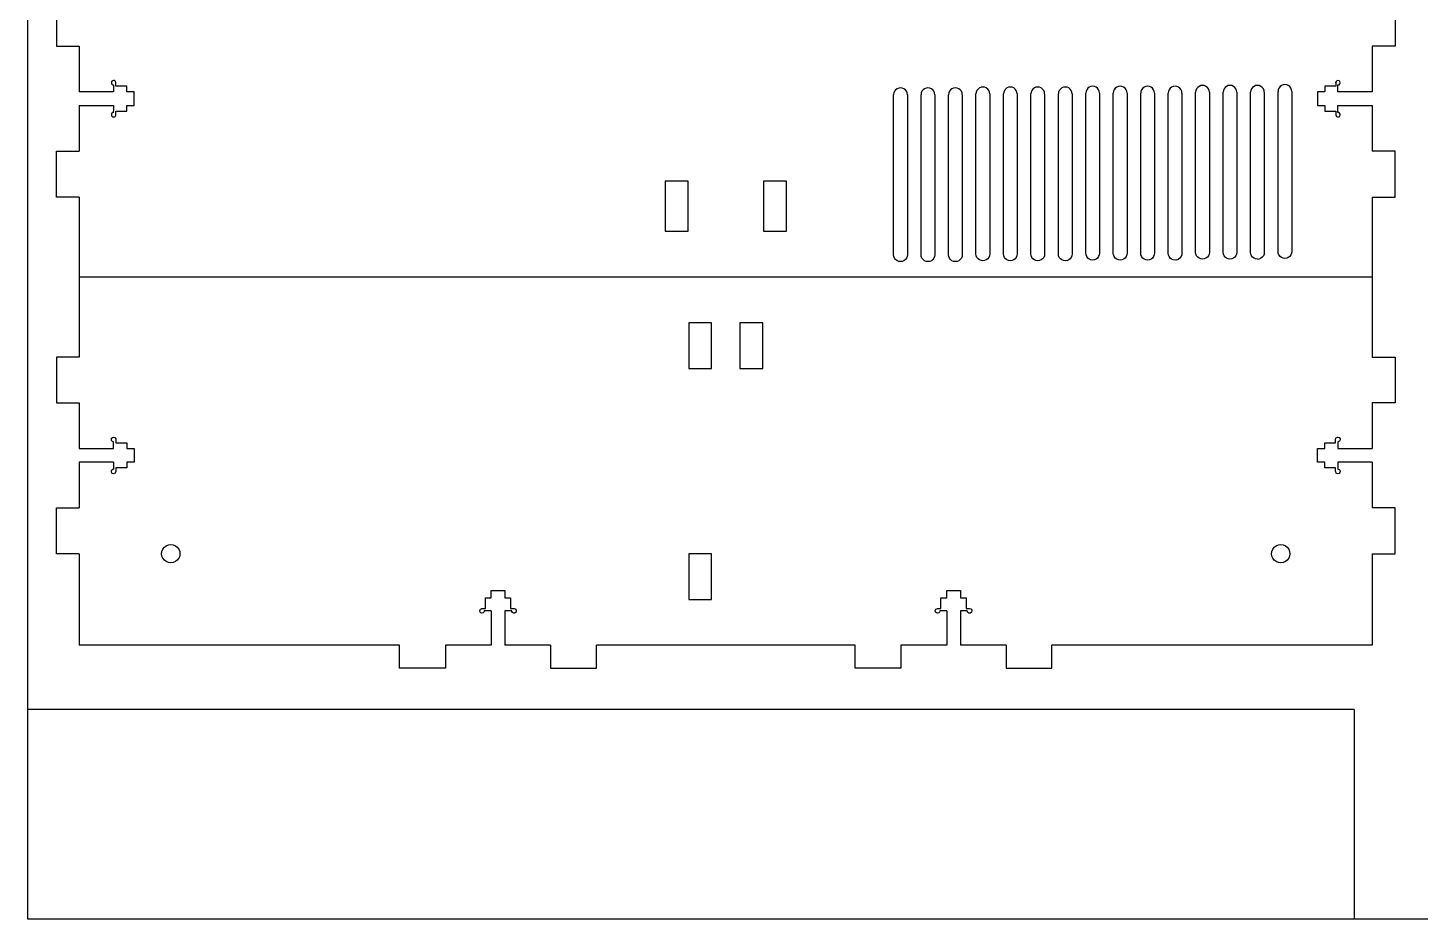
# Model space of a CAD drawing. Extents: x -11 to 589, y -194 to 206.
# Drawn here: x -11.3 to 292.9, y -194.5 to 0.4 of the extents above; entities that cross this region are included whole.
import ezdxf

# ---------------------------------------------------------------- set-up
doc = ezdxf.new("R2010")
doc.units = 0
doc.layers.get('0').update_dxf_attribs({"linetype": 'CONTINUOUS'})

msp = doc.modelspace()

# ---------------------------------------------------------------- linework, layer by layer
for p, q in [((-11.34, -148.61), (-11.34, 205.51)), ((-5.1, 6.43), (-5.1, -3.57)), ((287.45, 6.43), (287.45, -3.57)), ((-5.1, -3.57), (-0.1, -3.57)), ((-0.1, -3.57), (-0.1, -13.57)), ((287.45, -3.57), (282.45, -3.57)), ((282.45, -3.57), (282.45, -13.57)), ((7.05, -11.22), (6.92, -11.45)), ((6.92, -11.45), (6.92, -11.7)), ((6.92, -11.7), (7.05, -11.93)), ((7.15, -11.14), (7.05, -11.22)), ((7.05, -11.93), (7.27, -12.06)), ((7.4, -11.07), (7.15, -11.14)), ((7.27, -12.06), (7.4, -12.07)), ((7.53, -11.09), (7.4, -11.07)), ((7.4, -12.07), (7.4, -13.57)), ((7.76, -11.22), (7.53, -11.09)), ((7.84, -11.32), (7.76, -11.22)), ((7.9, -11.57), (7.84, -11.32)), ((7.9, -12.32), (7.9, -11.57)), ((262.96, -12.04), (262.6, -12.19)), ((263.35, -11.99), (262.96, -12.04)), ((263.74, -12.04), (263.35, -11.99)), ((264.1, -12.19), (263.74, -12.04)), ((274.45, -11.57), (274.47, -11.45)), ((274.45, -11.57), (274.45, -12.32)), ((274.59, -11.22), (274.47, -11.45)), ((274.7, -11.14), (274.59, -11.22)), ((274.95, -11.07), (274.7, -11.14)), ((275.2, -11.14), (274.95, -11.07)), ((274.95, -12.07), (275.2, -12.01)), ((274.95, -13.57), (274.95, -12.07)), ((275.38, -11.32), (275.2, -11.14)), ((275.2, -12.01), (275.38, -11.82)), ((275.45, -11.57), (275.38, -11.32)), ((275.38, -11.82), (275.43, -11.64)), ((275.43, -11.64), (275.45, -11.57)), ((7.4, -13.57), (-0.1, -13.57)), ((10.3, -12.32), (7.9, -12.32)), ((10.3, -13.57), (10.3, -12.32)), ((11.9, -13.57), (10.3, -13.57)), ((11.9, -16.57), (11.9, -13.57)), ((177.9, -13.81), (177.85, -14.2)), ((177.85, -49.2), (177.85, -14.2)), ((178.05, -13.45), (177.9, -13.81)), ((178.29, -13.14), (178.05, -13.45)), ((178.6, -12.9), (178.29, -13.14)), ((178.96, -12.75), (178.6, -12.9)), ((179.35, -12.7), (178.96, -12.75)), ((179.74, -12.75), (179.35, -12.7)), ((180.1, -12.9), (179.74, -12.75)), ((180.41, -13.14), (180.1, -12.9)), ((180.65, -13.45), (180.41, -13.14)), ((180.8, -13.81), (180.65, -13.45)), ((180.85, -14.2), (180.8, -13.81)), ((180.85, -14.2), (180.85, -49.2)), ((183.9, -13.81), (183.85, -14.2)), ((183.85, -49.2), (183.85, -14.2)), ((184.05, -13.45), (183.9, -13.81)), ((184.29, -13.14), (184.05, -13.45)), ((184.6, -12.9), (184.29, -13.14)), ((184.96, -12.75), (184.6, -12.9)), ((185.35, -12.7), (184.96, -12.75)), ((185.74, -12.75), (185.35, -12.7)), ((186.1, -12.9), (185.74, -12.75)), ((186.41, -13.14), (186.1, -12.9)), ((186.65, -13.45), (186.41, -13.14)), ((186.8, -13.81), (186.65, -13.45)), ((186.85, -14.2), (186.8, -13.81)), ((186.85, -14.2), (186.85, -49.2)), ((189.9, -13.81), (189.85, -14.2)), ((189.85, -49.2), (189.85, -14.2)), ((190.05, -13.45), (189.9, -13.81)), ((190.29, -13.14), (190.05, -13.45)), ((190.6, -12.9), (190.29, -13.14)), ((190.96, -12.75), (190.6, -12.9)), ((191.35, -12.7), (190.96, -12.75)), ((191.74, -12.75), (191.35, -12.7)), ((192.1, -12.9), (191.74, -12.75)), ((192.41, -13.14), (192.1, -12.9)), ((192.65, -13.45), (192.41, -13.14)), ((192.8, -13.81), (192.65, -13.45)), ((192.85, -14.2), (192.8, -13.81)), ((192.85, -14.2), (192.85, -49.2)), ((195.9, -13.64), (195.85, -14.02)), ((195.85, -49.02), (195.85, -14.02)), ((196.05, -13.27), (195.9, -13.64)), ((196.29, -12.96), (196.05, -13.27)), ((196.6, -12.72), (196.29, -12.96)), ((196.96, -12.57), (196.6, -12.72)), ((197.35, -12.52), (196.96, -12.57)), ((197.74, -12.57), (197.35, -12.52)), ((198.1, -12.72), (197.74, -12.57)), ((198.41, -12.96), (198.1, -12.72)), ((198.65, -13.27), (198.41, -12.96)), ((198.8, -13.64), (198.65, -13.27)), ((198.85, -14.02), (198.8, -13.64)), ((198.85, -14.02), (198.85, -49.02)), ((201.9, -13.64), (201.85, -14.02)), ((201.85, -49.02), (201.85, -14.02)), ((202.05, -13.27), (201.9, -13.64)), ((202.29, -12.96), (202.05, -13.27)), ((202.6, -12.72), (202.29, -12.96)), ((202.96, -12.57), (202.6, -12.72)), ((203.35, -12.52), (202.96, -12.57)), ((203.74, -12.57), (203.35, -12.52)), ((204.1, -12.72), (203.74, -12.57)), ((204.41, -12.96), (204.1, -12.72)), ((204.65, -13.27), (204.41, -12.96)), ((204.8, -13.64), (204.65, -13.27)), ((204.85, -14.02), (204.8, -13.64)), ((204.85, -14.02), (204.85, -49.02)), ((207.9, -13.64), (207.85, -14.02)), ((207.85, -49.02), (207.85, -14.02)), ((208.05, -13.27), (207.9, -13.64)), ((208.29, -12.96), (208.05, -13.27)), ((208.6, -12.72), (208.29, -12.96)), ((208.96, -12.57), (208.6, -12.72)), ((209.35, -12.52), (208.96, -12.57)), ((209.74, -12.57), (209.35, -12.52)), ((210.1, -12.72), (209.74, -12.57)), ((210.41, -12.96), (210.1, -12.72)), ((210.65, -13.27), (210.41, -12.96)), ((210.8, -13.64), (210.65, -13.27)), ((210.85, -14.02), (210.8, -13.64)), ((210.85, -14.02), (210.85, -49.02)), ((213.9, -13.64), (213.85, -14.02)), ((213.85, -49.02), (213.85, -14.02)), ((214.05, -13.27), (213.9, -13.64)), ((214.29, -12.96), (214.05, -13.27)), ((214.6, -12.72), (214.29, -12.96)), ((214.96, -12.57), (214.6, -12.72)), ((215.35, -12.52), (214.96, -12.57)), ((215.74, -12.57), (215.35, -12.52)), ((216.1, -12.72), (215.74, -12.57)), ((216.41, -12.96), (216.1, -12.72)), ((216.65, -13.27), (216.41, -12.96)), ((216.8, -13.64), (216.65, -13.27)), ((216.85, -14.02), (216.8, -13.64)), ((216.85, -14.02), (216.85, -49.02)), ((219.9, -13.46), (219.85, -13.85)), ((219.85, -48.85), (219.85, -13.85)), ((220.05, -13.1), (219.9, -13.46)), ((220.29, -12.79), (220.05, -13.1)), ((220.6, -12.55), (220.29, -12.79)), ((220.96, -12.4), (220.6, -12.55)), ((221.35, -12.35), (220.96, -12.4)), ((221.74, -12.4), (221.35, -12.35)), ((222.1, -12.55), (221.74, -12.4)), ((222.41, -12.79), (222.1, -12.55)), ((222.65, -13.1), (222.41, -12.79)), ((222.8, -13.46), (222.65, -13.1)), ((222.85, -13.85), (222.8, -13.46)), ((222.85, -13.85), (222.85, -48.85)), ((225.9, -13.46), (225.85, -13.85)), ((225.85, -48.85), (225.85, -13.85)), ((226.05, -13.1), (225.9, -13.46)), ((226.29, -12.79), (226.05, -13.1)), ((226.6, -12.55), (226.29, -12.79)), ((226.96, -12.4), (226.6, -12.55)), ((227.35, -12.35), (226.96, -12.4)), ((227.74, -12.4), (227.35, -12.35)), ((228.1, -12.55), (227.74, -12.4)), ((228.41, -12.79), (228.1, -12.55)), ((228.65, -13.1), (228.41, -12.79)), ((228.8, -13.46), (228.65, -13.1)), ((228.85, -13.85), (228.8, -13.46)), ((228.85, -13.85), (228.85, -48.85)), ((231.9, -13.46), (231.85, -13.85)), ((231.85, -48.85), (231.85, -13.85)), ((232.05, -13.1), (231.9, -13.46)), ((232.29, -12.79), (232.05, -13.1)), ((232.6, -12.55), (232.29, -12.79)), ((232.96, -12.4), (232.6, -12.55)), ((233.35, -12.35), (232.96, -12.4)), ((233.74, -12.4), (233.35, -12.35)), ((234.1, -12.55), (233.74, -12.4)), ((234.41, -12.79), (234.1, -12.55)), ((234.65, -13.1), (234.41, -12.79)), ((234.8, -13.46), (234.65, -13.1)), ((234.85, -13.85), (234.8, -13.46)), ((234.85, -13.85), (234.85, -48.85)), ((237.9, -13.46), (237.85, -13.85)), ((237.85, -48.85), (237.85, -13.85)), ((238.05, -13.1), (237.9, -13.46)), ((238.29, -12.79), (238.05, -13.1)), ((238.6, -12.55), (238.29, -12.79)), ((238.96, -12.4), (238.6, -12.55)), ((239.35, -12.35), (238.96, -12.4)), ((239.74, -12.4), (239.35, -12.35)), ((240.1, -12.55), (239.74, -12.4)), ((240.41, -12.79), (240.1, -12.55)), ((240.65, -13.1), (240.41, -12.79)), ((240.8, -13.46), (240.65, -13.1)), ((240.85, -13.85), (240.8, -13.46)), ((240.85, -13.85), (240.85, -48.85)), ((243.9, -13.28), (243.85, -13.67)), ((243.85, -48.67), (243.85, -13.67)), ((244.05, -12.92), (243.9, -13.28)), ((244.29, -12.61), (244.05, -12.92)), ((244.6, -12.37), (244.29, -12.61)), ((244.96, -12.22), (244.6, -12.37)), ((245.35, -12.17), (244.96, -12.22)), ((245.74, -12.22), (245.35, -12.17)), ((246.1, -12.37), (245.74, -12.22)), ((246.41, -12.61), (246.1, -12.37)), ((246.65, -12.92), (246.41, -12.61)), ((246.8, -13.28), (246.65, -12.92)), ((246.85, -13.67), (246.8, -13.28)), ((246.85, -13.67), (246.85, -48.67)), ((249.9, -13.28), (249.85, -13.67)), ((249.85, -48.67), (249.85, -13.67)), ((250.05, -12.92), (249.9, -13.28)), ((250.29, -12.61), (250.05, -12.92)), ((250.6, -12.37), (250.29, -12.61)), ((250.96, -12.22), (250.6, -12.37)), ((251.35, -12.17), (250.96, -12.22)), ((251.74, -12.22), (251.35, -12.17)), ((252.1, -12.37), (251.74, -12.22)), ((252.41, -12.61), (252.1, -12.37)), ((252.65, -12.92), (252.41, -12.61)), ((252.8, -13.28), (252.65, -12.92)), ((252.85, -13.67), (252.8, -13.28)), ((252.85, -13.67), (252.85, -48.67)), ((255.9, -13.28), (255.85, -13.67)), ((255.85, -48.67), (255.85, -13.67)), ((256.05, -12.92), (255.9, -13.28)), ((256.29, -12.61), (256.05, -12.92)), ((256.6, -12.37), (256.29, -12.61)), ((256.96, -12.22), (256.6, -12.37)), ((257.35, -12.17), (256.96, -12.22)), ((257.74, -12.22), (257.35, -12.17)), ((258.1, -12.37), (257.74, -12.22)), ((258.41, -12.61), (258.1, -12.37)), ((258.65, -12.92), (258.41, -12.61)), ((258.8, -13.28), (258.65, -12.92)), ((258.85, -13.67), (258.8, -13.28)), ((258.85, -13.67), (258.85, -48.67)), ((261.9, -13.1), (261.85, -13.49)), ((261.85, -48.49), (261.85, -13.49)), ((262.05, -12.74), (261.9, -13.1)), ((262.29, -12.43), (262.05, -12.74)), ((262.6, -12.19), (262.29, -12.43)), ((264.41, -12.43), (264.1, -12.19)), ((264.65, -12.74), (264.41, -12.43)), ((264.8, -13.1), (264.65, -12.74)), ((264.85, -13.49), (264.8, -13.1)), ((264.85, -13.49), (264.85, -48.49)), ((272.05, -13.57), (270.45, -13.57)), ((270.45, -13.57), (270.45, -16.57)), ((274.45, -12.32), (272.05, -12.32)), ((272.05, -12.32), (272.05, -13.57)), ((282.45, -13.57), (274.95, -13.57)), ((-0.1, -16.57), (-0.1, -26.57)), ((-0.1, -16.57), (7.4, -16.57)), ((7.16, -18.14), (6.97, -18.32)), ((7.4, -18.07), (7.16, -18.14)), ((7.4, -16.57), (7.4, -17.82)), ((7.4, -18.07), (7.4, -17.82)), ((7.9, -17.82), (10.3, -17.82)), ((7.9, -18.57), (7.9, -17.82)), ((10.3, -17.82), (10.3, -16.57)), ((10.3, -16.57), (11.9, -16.57)), ((270.45, -16.57), (272.05, -16.57)), ((272.05, -16.57), (272.05, -17.82)), ((272.05, -17.82), (274.45, -17.82)), ((274.45, -17.82), (274.45, -18.57)), ((274.95, -16.57), (282.45, -16.57)), ((274.95, -18.07), (274.95, -16.57)), ((275.08, -18.09), (274.95, -18.07)), ((275.3, -18.22), (275.08, -18.09)), ((275.43, -18.44), (275.3, -18.22)), ((282.45, -16.57), (282.45, -26.57)), ((6.97, -18.32), (6.91, -18.57)), ((6.91, -18.57), (6.97, -18.82)), ((6.97, -18.82), (7.16, -19.01)), ((7.16, -19.01), (7.41, -19.07)), ((7.41, -19.07), (7.65, -19.01)), ((7.65, -19.01), (7.76, -18.93)), ((7.76, -18.93), (7.89, -18.7)), ((7.89, -18.7), (7.9, -18.57)), ((274.45, -18.57), (274.52, -18.82)), ((274.52, -18.82), (274.6, -18.93)), ((274.6, -18.93), (274.82, -19.06)), ((274.82, -19.06), (274.95, -19.07)), ((274.95, -19.07), (275.2, -19.01)), ((275.2, -19.01), (275.3, -18.93)), ((275.3, -18.93), (275.43, -18.7)), ((275.43, -18.7), (275.43, -18.44)), ((-5.1, -36.57), (-5.1, -26.57)), ((-5.1, -26.57), (-0.1, -26.57)), ((287.45, -26.57), (282.45, -26.57)), ((287.45, -36.57), (287.45, -26.57)), ((132.92, -33.07), (127.92, -33.07)), ((127.92, -33.07), (127.92, -44.07)), ((132.92, -44.07), (132.92, -33.07)), ((154.42, -33.07), (149.42, -33.07)), ((149.42, -33.07), (149.42, -44.07)), ((154.42, -44.07), (154.42, -33.07)), ((-0.1, -36.57), (-5.1, -36.57)), ((-0.1, -36.57), (-0.1, -54.07)), ((282.45, -36.57), (287.45, -36.57)), ((282.45, -36.57), (282.45, -54.07)), ((127.92, -44.07), (132.92, -44.07)), ((149.42, -44.07), (154.42, -44.07)), ((243.9, -49.06), (243.85, -48.67)), ((246.85, -48.67), (246.8, -49.06)), ((249.9, -49.06), (249.85, -48.67)), ((252.85, -48.67), (252.8, -49.06)), ((255.9, -49.06), (255.85, -48.67)), ((258.85, -48.67), (258.8, -49.06)), ((261.9, -48.88), (261.85, -48.49)), ((264.85, -48.49), (264.8, -48.88)), ((177.9, -49.59), (177.85, -49.2)), ((178.05, -49.95), (177.9, -49.59)), ((178.29, -50.26), (178.05, -49.95)), ((178.6, -50.5), (178.29, -50.26)), ((178.96, -50.65), (178.6, -50.5)), ((179.35, -50.7), (178.96, -50.65)), ((179.74, -50.65), (179.35, -50.7)), ((180.1, -50.5), (179.74, -50.65)), ((180.41, -50.26), (180.1, -50.5)), ((180.65, -49.95), (180.41, -50.26)), ((180.8, -49.59), (180.65, -49.95)), ((180.85, -49.2), (180.8, -49.59)), ((183.9, -49.59), (183.85, -49.2)), ((184.05, -49.95), (183.9, -49.59)), ((184.29, -50.26), (184.05, -49.95)), ((184.6, -50.5), (184.29, -50.26)), ((184.96, -50.65), (184.6, -50.5)), ((185.35, -50.7), (184.96, -50.65)), ((185.74, -50.65), (185.35, -50.7)), ((186.1, -50.5), (185.74, -50.65)), ((186.41, -50.26), (186.1, -50.5)), ((186.65, -49.95), (186.41, -50.26)), ((186.8, -49.59), (186.65, -49.95)), ((186.85, -49.2), (186.8, -49.59)), ((189.9, -49.59), (189.85, -49.2)), ((190.05, -49.95), (189.9, -49.59)), ((190.29, -50.26), (190.05, -49.95)), ((190.6, -50.5), (190.29, -50.26)), ((190.96, -50.65), (190.6, -50.5)), ((191.35, -50.7), (190.96, -50.65)), ((191.74, -50.65), (191.35, -50.7)), ((192.1, -50.5), (191.74, -50.65)), ((192.41, -50.26), (192.1, -50.5)), ((192.65, -49.95), (192.41, -50.26)), ((192.8, -49.59), (192.65, -49.95)), ((192.85, -49.2), (192.8, -49.59)), ((195.9, -49.41), (195.85, -49.02)), ((196.05, -49.77), (195.9, -49.41)), ((196.29, -50.08), (196.05, -49.77)), ((196.6, -50.32), (196.29, -50.08)), ((196.96, -50.47), (196.6, -50.32)), ((197.35, -50.52), (196.96, -50.47)), ((197.74, -50.47), (197.35, -50.52)), ((198.1, -50.32), (197.74, -50.47)), ((198.41, -50.08), (198.1, -50.32)), ((198.65, -49.77), (198.41, -50.08)), ((198.8, -49.41), (198.65, -49.77)), ((198.85, -49.02), (198.8, -49.41)), ((201.9, -49.41), (201.85, -49.02)), ((202.05, -49.77), (201.9, -49.41)), ((202.29, -50.08), (202.05, -49.77)), ((202.6, -50.32), (202.29, -50.08)), ((202.96, -50.47), (202.6, -50.32)), ((203.35, -50.52), (202.96, -50.47)), ((203.74, -50.47), (203.35, -50.52)), ((204.1, -50.32), (203.74, -50.47)), ((204.41, -50.08), (204.1, -50.32)), ((204.65, -49.77), (204.41, -50.08)), ((204.8, -49.41), (204.65, -49.77)), ((204.85, -49.02), (204.8, -49.41)), ((207.9, -49.41), (207.85, -49.02)), ((208.05, -49.77), (207.9, -49.41)), ((208.29, -50.08), (208.05, -49.77)), ((208.6, -50.32), (208.29, -50.08)), ((208.96, -50.47), (208.6, -50.32)), ((209.35, -50.52), (208.96, -50.47)), ((209.74, -50.47), (209.35, -50.52)), ((210.1, -50.32), (209.74, -50.47)), ((210.41, -50.08), (210.1, -50.32)), ((210.65, -49.77), (210.41, -50.08)), ((210.8, -49.41), (210.65, -49.77)), ((210.85, -49.02), (210.8, -49.41)), ((213.9, -49.41), (213.85, -49.02)), ((214.05, -49.77), (213.9, -49.41)), ((214.29, -50.08), (214.05, -49.77)), ((214.6, -50.32), (214.29, -50.08)), ((214.96, -50.47), (214.6, -50.32)), ((215.35, -50.52), (214.96, -50.47)), ((215.74, -50.47), (215.35, -50.52)), ((215.74, -50.47), (216.1, -50.32)), ((216.41, -50.08), (216.1, -50.32)), ((216.65, -49.77), (216.41, -50.08)), ((216.8, -49.41), (216.65, -49.77)), ((216.85, -49.02), (216.8, -49.41)), ((219.9, -49.23), (219.85, -48.85)), ((220.05, -49.6), (219.9, -49.23)), ((220.29, -49.91), (220.05, -49.6)), ((220.6, -50.15), (220.29, -49.91)), ((220.96, -50.3), (220.6, -50.15)), ((221.35, -50.35), (220.96, -50.3)), ((221.74, -50.3), (221.35, -50.35)), ((222.1, -50.15), (221.74, -50.3)), ((222.41, -49.91), (222.1, -50.15)), ((222.65, -49.6), (222.41, -49.91)), ((222.8, -49.23), (222.65, -49.6)), ((222.85, -48.85), (222.8, -49.23)), ((225.9, -49.23), (225.85, -48.85)), ((226.05, -49.6), (225.9, -49.23)), ((226.29, -49.91), (226.05, -49.6)), ((226.6, -50.15), (226.29, -49.91)), ((226.96, -50.3), (226.6, -50.15)), ((227.35, -50.35), (226.96, -50.3)), ((227.74, -50.3), (227.35, -50.35)), ((228.1, -50.15), (227.74, -50.3)), ((228.41, -49.91), (228.1, -50.15)), ((228.65, -49.6), (228.41, -49.91)), ((228.8, -49.23), (228.65, -49.6)), ((228.85, -48.85), (228.8, -49.23)), ((231.9, -49.23), (231.85, -48.85)), ((232.05, -49.6), (231.9, -49.23)), ((232.29, -49.91), (232.05, -49.6)), ((232.6, -50.15), (232.29, -49.91)), ((232.96, -50.3), (232.6, -50.15)), ((233.35, -50.35), (232.96, -50.3)), ((233.74, -50.3), (233.35, -50.35)), ((234.1, -50.15), (233.74, -50.3)), ((234.41, -49.91), (234.1, -50.15)), ((234.65, -49.6), (234.41, -49.91)), ((234.8, -49.23), (234.65, -49.6)), ((234.85, -48.85), (234.8, -49.23)), ((237.9, -49.23), (237.85, -48.85)), ((238.05, -49.6), (237.9, -49.23)), ((238.29, -49.91), (238.05, -49.6)), ((238.6, -50.15), (238.29, -49.91)), ((238.96, -50.3), (238.6, -50.15)), ((239.35, -50.35), (238.96, -50.3)), ((239.74, -50.3), (239.35, -50.35)), ((239.74, -50.3), (240.1, -50.15)), ((240.41, -49.91), (240.1, -50.15)), ((240.65, -49.6), (240.41, -49.91)), ((240.8, -49.23), (240.65, -49.6)), ((240.85, -48.85), (240.8, -49.23)), ((244.05, -49.42), (243.9, -49.06)), ((244.29, -49.73), (244.05, -49.42)), ((244.6, -49.97), (244.29, -49.73)), ((244.96, -50.12), (244.6, -49.97)), ((245.35, -50.17), (244.96, -50.12)), ((245.74, -50.12), (245.35, -50.17)), ((246.1, -49.97), (245.74, -50.12)), ((246.41, -49.73), (246.1, -49.97)), ((246.65, -49.42), (246.41, -49.73)), ((246.8, -49.06), (246.65, -49.42)), ((250.05, -49.42), (249.9, -49.06)), ((250.29, -49.73), (250.05, -49.42)), ((250.6, -49.97), (250.29, -49.73)), ((250.96, -50.12), (250.6, -49.97)), ((251.35, -50.17), (250.96, -50.12)), ((251.74, -50.12), (251.35, -50.17)), ((252.1, -49.97), (251.74, -50.12)), ((252.41, -49.73), (252.1, -49.97)), ((252.65, -49.42), (252.41, -49.73)), ((252.8, -49.06), (252.65, -49.42)), ((256.05, -49.42), (255.9, -49.06)), ((256.29, -49.73), (256.05, -49.42)), ((256.6, -49.97), (256.29, -49.73)), ((256.96, -50.12), (256.6, -49.97)), ((257.35, -50.17), (256.96, -50.12)), ((257.35, -50.17), (257.74, -50.12)), ((257.74, -50.12), (258.1, -49.97)), ((258.41, -49.73), (258.1, -49.97)), ((258.65, -49.42), (258.41, -49.73)), ((258.8, -49.06), (258.65, -49.42)), ((262.05, -49.24), (261.9, -48.88)), ((262.29, -49.55), (262.05, -49.24)), ((262.6, -49.79), (262.29, -49.55)), ((262.96, -49.94), (262.6, -49.79)), ((263.35, -49.99), (262.96, -49.94)), ((263.74, -49.94), (263.35, -49.99)), ((264.1, -49.79), (263.74, -49.94)), ((264.41, -49.55), (264.1, -49.79)), ((264.65, -49.24), (264.41, -49.55)), ((264.8, -48.88), (264.65, -49.24)), ((-0.1, -54.07), (-0.1, -71.57)), ((282.45, -54.07), (-0.1, -54.07)), ((282.45, -54.07), (282.44, -71.57)), ((133.08, -64.07), (133.08, -74.07)), ((138.08, -64.07), (133.08, -64.07)), ((138.08, -74.07), (138.08, -64.07)), ((144.28, -64.07), (144.28, -74.07)), ((149.28, -64.07), (144.28, -64.07)), ((149.28, -74.07), (149.28, -64.07)), ((-5.1, -71.57), (-5.1, -81.57)), ((-0.1, -71.57), (-5.1, -71.57)), ((282.44, -71.57), (287.44, -71.57)), ((287.44, -71.57), (287.44, -81.57)), ((133.08, -74.07), (138.08, -74.07)), ((144.28, -74.07), (149.28, -74.07)), ((-5.1, -81.57), (-0.1, -81.57)), ((-0.1, -81.57), (-0.1, -91.57)), ((282.44, -81.57), (282.44, -91.57)), ((287.44, -81.57), (282.44, -81.57)), ((6.91, -89.57), (6.97, -89.32)), ((6.97, -89.82), (6.91, -89.57)), ((6.97, -89.32), (7.16, -89.14)), ((7.16, -90.01), (6.97, -89.82)), ((7.16, -89.14), (7.41, -89.07)), ((7.41, -90.07), (7.16, -90.01)), ((7.4, -90.32), (7.41, -90.07)), ((7.4, -91.57), (7.4, -90.32)), ((7.41, -89.07), (7.66, -89.14)), ((7.66, -89.14), (7.76, -89.22)), ((7.76, -89.22), (7.89, -89.45)), ((7.89, -89.45), (7.9, -89.57)), ((7.9, -89.57), (7.9, -90.32)), ((7.9, -90.32), (10.3, -90.32)), ((10.3, -90.32), (10.3, -91.57)), ((272.04, -91.57), (272.04, -90.32)), ((272.04, -90.32), (274.44, -90.32)), ((274.44, -89.57), (274.5, -89.32)), ((274.44, -90.32), (274.44, -89.57)), ((274.5, -89.32), (274.58, -89.22)), ((274.58, -89.22), (274.81, -89.09)), ((274.81, -89.09), (274.94, -89.07)), ((274.94, -89.07), (275.19, -89.14)), ((275.07, -90.06), (274.94, -90.07)), ((274.94, -90.07), (274.94, -91.57)), ((275.29, -89.93), (275.07, -90.06)), ((275.19, -89.14), (275.29, -89.22)), ((275.29, -89.22), (275.42, -89.45)), ((275.42, -89.7), (275.29, -89.93)), ((275.42, -89.45), (275.42, -89.7)), ((-0.1, -91.57), (7.4, -91.57)), ((10.3, -91.57), (11.9, -91.57)), ((11.9, -91.57), (11.9, -94.57)), ((270.44, -91.57), (272.04, -91.57)), ((270.44, -94.57), (270.44, -91.57)), ((274.94, -91.57), (282.44, -91.57)), ((-0.1, -94.57), (-0.1, -104.57)), ((7.4, -94.57), (-0.1, -94.57)), ((6.92, -96.44), (7.05, -96.22)), ((6.92, -96.7), (6.92, -96.44)), ((7.05, -96.93), (6.92, -96.7)), ((7.05, -96.22), (7.27, -96.09)), ((7.15, -97.01), (7.05, -96.93)), ((7.4, -97.07), (7.15, -97.01)), ((7.27, -96.09), (7.4, -96.07)), ((7.4, -94.57), (7.4, -96.07)), ((7.53, -97.06), (7.4, -97.07)), ((7.76, -96.93), (7.53, -97.06)), ((7.84, -96.82), (7.76, -96.93)), ((7.9, -96.57), (7.84, -96.82)), ((10.3, -95.82), (7.9, -95.82)), ((7.9, -95.82), (7.9, -96.57)), ((11.9, -94.57), (10.3, -94.57)), ((10.3, -94.57), (10.3, -95.82)), ((272.04, -94.57), (270.44, -94.57)), ((272.04, -95.82), (272.04, -94.57)), ((274.44, -95.82), (272.04, -95.82)), ((274.44, -96.57), (274.44, -95.82)), ((274.45, -96.7), (274.44, -96.57)), ((274.58, -96.93), (274.45, -96.7)), ((274.69, -97.01), (274.58, -96.93)), ((274.93, -97.07), (274.69, -97.01)), ((274.94, -94.57), (274.93, -96.07)), ((274.93, -96.07), (275.18, -96.14)), ((275.18, -97.01), (274.93, -97.07)), ((282.44, -94.57), (274.94, -94.57)), ((275.18, -96.14), (275.37, -96.32)), ((275.37, -96.82), (275.18, -97.01)), ((275.37, -96.32), (275.43, -96.57)), ((275.43, -96.57), (275.37, -96.82)), ((282.44, -94.57), (282.44, -104.57)), ((-5.1, -104.57), (-0.1, -104.57)), ((-5.1, -114.57), (-5.1, -104.57)), ((287.44, -104.57), (282.44, -104.57)), ((287.44, -114.57), (287.44, -104.57)), ((-0.1, -114.57), (-5.1, -114.57)), ((-0.1, -114.57), (-0.1, -134.57)), ((17.9, -114.57), (17.97, -114.06)), ((17.97, -115.09), (17.9, -114.57)), ((17.97, -114.06), (18.17, -113.57)), ((18.17, -115.57), (17.97, -115.09)), ((18.17, -113.57), (18.49, -113.16)), ((18.49, -115.99), (18.17, -115.57)), ((18.49, -113.16), (18.9, -112.84)), ((18.9, -112.84), (19.39, -112.64)), ((19.39, -112.64), (19.9, -112.57)), ((19.9, -112.57), (20.42, -112.64)), ((20.42, -112.64), (20.9, -112.84)), ((20.9, -112.84), (21.32, -113.16)), ((21.32, -113.16), (21.64, -113.57)), ((21.64, -115.57), (21.32, -115.99)), ((21.64, -113.57), (21.84, -114.06)), ((21.84, -115.09), (21.64, -115.57)), ((21.84, -114.06), (21.9, -114.57)), ((21.9, -114.57), (21.84, -115.09)), ((138.08, -114.57), (133.08, -114.57)), ((133.08, -114.57), (133.08, -124.57)), ((138.08, -124.57), (138.08, -114.57)), ((260.45, -114.57), (260.52, -114.06)), ((260.52, -115.09), (260.45, -114.57)), ((260.52, -114.06), (260.72, -113.57)), ((260.72, -115.57), (260.52, -115.09)), ((260.72, -113.57), (261.04, -113.16)), ((261.04, -115.99), (260.72, -115.57)), ((261.04, -113.16), (261.45, -112.84)), ((261.45, -112.84), (261.93, -112.64)), ((261.93, -112.64), (262.45, -112.57)), ((262.45, -112.57), (262.97, -112.64)), ((262.97, -112.64), (263.45, -112.84)), ((263.45, -112.84), (263.86, -113.16)), ((263.86, -113.16), (264.18, -113.57)), ((264.18, -115.57), (263.86, -115.99)), ((264.18, -113.57), (264.38, -114.06)), ((264.38, -115.09), (264.18, -115.57)), ((264.38, -114.06), (264.45, -114.57)), ((264.45, -114.57), (264.38, -115.09)), ((282.44, -114.57), (287.44, -114.57)), ((282.44, -114.57), (282.45, -134.57)), ((18.9, -116.31), (18.49, -115.99)), ((19.39, -116.51), (18.9, -116.31)), ((19.9, -116.57), (19.39, -116.51)), ((20.42, -116.51), (19.9, -116.57)), ((20.9, -116.31), (20.42, -116.51)), ((21.32, -115.99), (20.9, -116.31)), ((261.45, -116.31), (261.04, -115.99)), ((261.93, -116.51), (261.45, -116.31)), ((262.45, -116.57), (261.93, -116.51)), ((262.97, -116.51), (262.45, -116.57)), ((263.45, -116.31), (262.97, -116.51)), ((263.86, -115.99), (263.45, -116.31)), ((88.65, -124.19), (89.9, -124.19)), ((88.65, -126.57), (88.65, -124.19)), ((89.9, -122.59), (92.9, -122.59)), ((89.9, -124.19), (89.9, -122.59)), ((92.9, -122.59), (92.9, -124.19)), ((92.9, -124.19), (94.15, -124.19)), ((94.15, -124.19), (94.15, -126.57)), ((133.08, -124.57), (138.08, -124.57)), ((188.2, -124.19), (189.45, -124.19)), ((188.2, -126.57), (188.2, -124.19)), ((189.45, -122.59), (192.45, -122.59)), ((189.45, -124.19), (189.45, -122.59)), ((192.45, -122.59), (192.45, -124.19)), ((192.45, -124.19), (193.7, -124.19)), ((193.7, -124.19), (193.7, -126.57)), ((87.4, -127.07), (87.47, -126.82)), ((87.47, -127.32), (87.4, -127.07)), ((87.47, -126.82), (87.55, -126.72)), ((87.65, -127.51), (87.47, -127.32)), ((87.55, -126.72), (87.77, -126.59)), ((87.9, -127.57), (87.65, -127.51)), ((87.77, -126.59), (87.9, -126.57)), ((87.9, -126.57), (88.65, -126.57)), ((88.15, -127.51), (87.9, -127.57)), ((88.34, -127.32), (88.15, -127.51)), ((88.4, -127.07), (88.34, -127.32)), ((89.9, -127.07), (88.4, -127.07)), ((89.9, -127.07), (89.9, -134.57)), ((92.9, -127.07), (92.9, -134.57)), ((94.4, -127.08), (92.9, -127.07)), ((94.15, -126.57), (94.9, -126.57)), ((94.42, -127.21), (94.4, -127.08)), ((94.55, -127.43), (94.42, -127.21)), ((94.77, -127.56), (94.55, -127.43)), ((95.03, -127.56), (94.77, -127.56)), ((94.9, -126.57), (95.15, -126.64)), ((95.26, -127.43), (95.03, -127.56)), ((95.15, -126.64), (95.26, -126.72)), ((95.26, -126.72), (95.39, -126.95)), ((95.34, -127.33), (95.26, -127.43)), ((95.4, -127.08), (95.34, -127.33)), ((95.39, -126.95), (95.4, -127.08)), ((186.95, -127.07), (187.02, -126.82)), ((187.02, -127.32), (186.95, -127.07)), ((187.02, -126.82), (187.1, -126.72)), ((187.2, -127.51), (187.02, -127.32)), ((187.1, -126.72), (187.32, -126.59)), ((187.45, -127.57), (187.2, -127.51)), ((187.32, -126.59), (187.45, -126.57)), ((187.45, -126.57), (188.2, -126.57)), ((187.7, -127.51), (187.45, -127.57)), ((187.88, -127.32), (187.7, -127.51)), ((187.95, -127.07), (187.88, -127.32)), ((189.45, -127.07), (187.95, -127.07)), ((189.45, -127.07), (189.45, -134.57)), ((192.45, -127.07), (192.45, -134.57)), ((193.95, -127.08), (192.45, -127.07)), ((193.7, -126.57), (194.45, -126.57)), ((193.97, -127.21), (193.95, -127.08)), ((194.1, -127.43), (193.97, -127.21)), ((194.32, -127.56), (194.1, -127.43)), ((194.58, -127.56), (194.32, -127.56)), ((194.45, -126.57), (194.7, -126.64)), ((194.8, -127.43), (194.58, -127.56)), ((194.7, -126.64), (194.8, -126.72)), ((194.8, -126.72), (194.93, -126.95)), ((194.88, -127.33), (194.8, -127.43)), ((194.95, -127.08), (194.88, -127.33)), ((194.93, -126.95), (194.95, -127.08)), ((69.9, -134.57), (-0.1, -134.57)), ((69.9, -139.57), (69.9, -134.57)), ((79.9, -134.57), (79.9, -139.57)), ((89.9, -134.57), (79.9, -134.57)), ((102.9, -134.57), (92.9, -134.57)), ((102.9, -134.57), (102.9, -139.57)), ((169.45, -134.57), (112.9, -134.57)), ((112.9, -139.57), (112.9, -134.57)), ((169.45, -139.57), (169.45, -134.57)), ((179.45, -134.57), (179.45, -139.57)), ((189.45, -134.57), (179.45, -134.57)), ((202.45, -134.57), (192.45, -134.57)), ((202.45, -134.57), (202.45, -139.57)), ((212.45, -139.57), (212.45, -134.57)), ((282.45, -134.57), (212.45, -134.57)), ((79.9, -139.57), (69.9, -139.57)), ((102.9, -139.57), (112.9, -139.57)), ((179.45, -139.57), (169.45, -139.57)), ((202.45, -139.57), (212.45, -139.57)), ((278.47, -148.61), (-11.34, -148.61)), ((-11.34, -194.49), (-11.34, -148.61)), ((278.47, -148.61), (278.47, -194.49)), ((278.47, -194.49), (-11.34, -194.49)), ((589.06, -194.49), (278.47, -194.49))]:
    msp.add_line(p, q)

doc.saveas('drawing.dxf')
